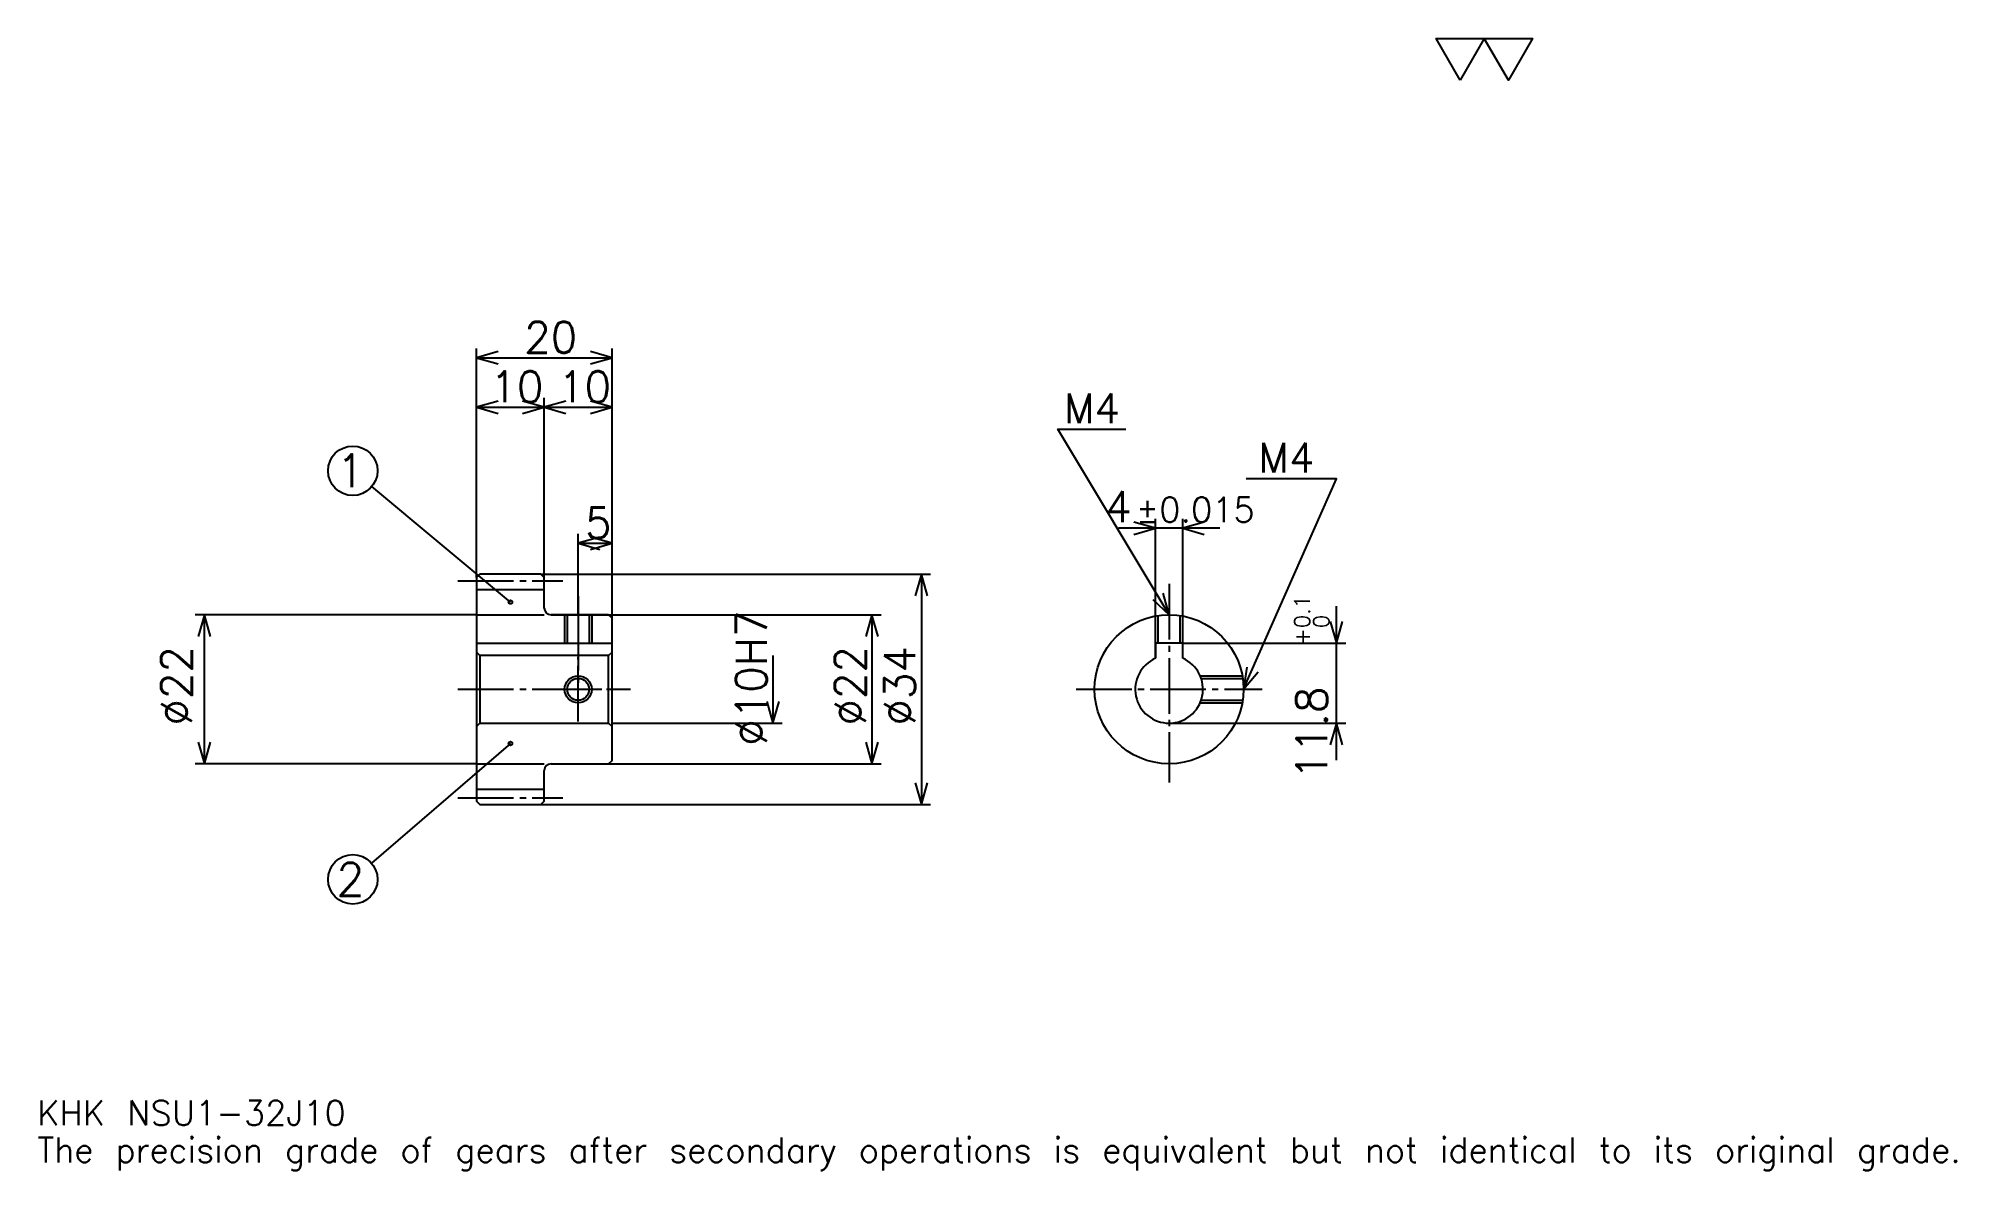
# Model space of a CAD drawing. Extents: x 9 to 292, y 3 to 171.
import ezdxf

# ---------------------------------------------------------------- set-up
doc = ezdxf.new("R2010")
doc.units = 0
doc.linetypes.add('DASHDOT', pattern=[10.95652, 8.217391, -0.913043, 0.913043, -0.913043])
doc.layers.get('0').update_dxf_attribs({"linetype": 'CONTINUOUS'})
doc.layers.add('DASHDOT', color=6, linetype='DASHDOT')
doc.styles.add('KANJI', font='TXT', dxfattribs={"bigfont": 'BIGFONT'})

msp = doc.modelspace()

# ---------------------------------------------------------------- linework, layer by layer
at = {"color": 5}
for p, q in [((73.956528, 91.41304), (73.956528, 124.73912)), ((93.956528, 91.41304), (93.956528, 124.73912)), ((73.956528, 123.36956), (93.956528, 123.36956)), ((83.956528, 91.41304), (83.956528, 117.434784)), ((73.956528, 116.065216), (83.956528, 116.065216)), ((83.956528, 116.065216), (93.956528, 116.065216)), ((78.956528, 87.28804), (58.501228, 104.335716)), ((174.17392, 81.213043), (174.17392, 99.565216)), ((178.17392, 81.213043), (178.17392, 99.565216)), ((88.956528, 91.41304), (88.956528, 97.347824)), ((183.652191, 98.195648), (168.695648, 98.195648)), ((88.956528, 95.978256), (93.956528, 95.978256)), ((73.956528, 90.91304), (73.956528, 91.41304)), ((83.456528, 91.41304), (93.956528, 91.41304)), ((83.956528, 90.91304), (83.956528, 91.41304)), ((88.956528, 85.41304), (88.956528, 91.41304)), ((88.956528, 85.41304), (88.956528, 91.41304)), ((93.956528, 91.41304), (140.978271, 91.41304)), ((93.956528, 84.91304), (93.956528, 91.41304)), ((139.608704, 91.41304), (139.608704, 57.41304)), ((73.956528, 85.41304), (32.413052, 85.41304)), ((33.782616, 63.41304), (33.782616, 85.41304)), ((84.956528, 85.41304), (93.956528, 85.41304)), ((93.956528, 85.41304), (133.67392, 85.41304)), ((132.304352, 85.41304), (132.304352, 63.41304)), ((200.869568, 63.93478), (200.869568, 86.691299)), ((117.695656, 79.41304), (117.695656, 69.41304)), ((178.17392, 81.213043), (202.239136, 81.213043)), ((93.956528, 69.41304), (119.065216, 69.41304)), ((176.17392, 69.41304), (202.239136, 69.41304)), ((78.956528, 66.41304), (58.461357, 48.737392)), ((73.956528, 63.41304), (32.413052, 63.41304)), ((84.956528, 63.41304), (93.956528, 63.41304)), ((93.956528, 63.41304), (133.67392, 63.41304)), ((83.456528, 57.41304), (93.956528, 57.41304)), ((93.956528, 57.41304), (140.978271, 57.41304))]:
    msp.add_line(p, q, dxfattribs=at)
at = {"color": 4}
for p, q in [((73.956528, 89.16304), (83.956528, 89.16304)), ((73.956528, 85.41304), (83.956528, 85.41304)), ((73.956528, 81.213043), (93.956528, 81.213043)), ((74.456528, 79.41304), (74.456528, 69.41304)), ((93.456528, 79.41304), (93.956528, 79.91304)), ((93.456528, 69.41304), (93.956528, 68.91304)), ((73.956528, 63.41304), (83.956528, 63.41304)), ((73.956528, 59.66304), (83.956528, 59.66304))]:
    msp.add_line(p, q, dxfattribs=at)
at = {"color": 7}
msp.add_lwpolyline([(219.130432, 164.347824), (215.569565, 170.520004), (229.813034, 170.520004), (226.252167, 164.347824), (222.691299, 170.520004), (219.130432, 164.347824)], dxfattribs=at)
at = {"color": 5}
for points in [[(77.152184, 124.282608), (73.956528, 123.36956), (77.152184, 122.456512)], [(90.76088, 122.456512), (93.956528, 123.36956), (90.76088, 124.282608)], [(77.152184, 116.978256), (73.956528, 116.065216), (77.152184, 115.152176)], [(80.76088, 115.152176), (83.956528, 116.065216), (80.76088, 116.978256)], [(87.152176, 116.978256), (83.956528, 116.065216), (87.152176, 115.152176)], [(90.76088, 115.152176), (93.956528, 116.065216), (90.76088, 116.978256)], [(176.17392, 85.41304), (159.739136, 112.804344), (169.782623, 112.804344)], [(187.17392, 74.41304), (200.869568, 105.5), (187.539124, 105.5)], [(170.978271, 97.282608), (174.17392, 98.195648), (170.978271, 99.108688)], [(181.369568, 99.108688), (178.17392, 98.195648), (181.369568, 97.282608)], [(92.152176, 96.891304), (88.956528, 95.978256), (92.152176, 95.065216)], [(90.76088, 95.065216), (93.956528, 95.978256), (90.76088, 96.891304)], [(140.521744, 88.217392), (139.608704, 91.41304), (138.695663, 88.217392)], [(173.746841, 87.683533), (176.17392, 85.41304), (175.312698, 88.623047)], [(34.69566, 82.217392), (33.782616, 85.41304), (32.869572, 82.217392)], [(133.217407, 82.217392), (132.304352, 85.41304), (131.391312, 82.217392)], [(199.956528, 84.408691), (200.869568, 81.213043), (201.782608, 84.408691)], [(187.626755, 77.705574), (187.17392, 74.41304), (189.297852, 76.969353)], [(116.782608, 72.608696), (117.695656, 69.41304), (118.608704, 72.608696)], [(201.782608, 66.217392), (200.869568, 69.41304), (199.956528, 66.217392)], [(32.869572, 66.608688), (33.782616, 63.41304), (34.69566, 66.608688)], [(131.391312, 66.608688), (132.304352, 63.41304), (133.217407, 66.608688)], [(138.695663, 60.608692), (139.608704, 57.41304), (140.521744, 60.608692)]]:
    msp.add_lwpolyline(points, dxfattribs=at)
at = {"color": 4}
for points in [[(83.956528, 86.41304), (83.956528, 90.91304), (83.456528, 91.41304), (74.456528, 91.41304), (73.956528, 90.91304), (73.956528, 68.91304)], [(84.956528, 63.41304), (93.456528, 63.41304), (93.956528, 63.91304), (93.956528, 84.91304), (93.456528, 85.41304), (84.956528, 85.41304)], [(86.956528, 85.41304), (86.956528, 81.213043)], [(87.336525, 85.41304), (87.336525, 81.213043)], [(90.57653, 85.41304), (90.57653, 81.213043)], [(90.956528, 85.41304), (90.956528, 81.213043)], [(174.17392, 78.995613), (174.17392, 85.229691)], [(174.553925, 81.213043), (174.553925, 85.293098)], [(177.793915, 81.213043), (177.793915, 85.293098)], [(178.17392, 78.995613), (178.17392, 85.229691)], [(73.956528, 68.91304), (74.456528, 69.41304), (93.456528, 69.41304), (93.456528, 79.41304), (74.456528, 79.41304), (73.956528, 79.91304)], [(178.17392, 78.995613), (178.17392, 81.213043), (174.17392, 81.213043), (174.17392, 78.995613)], [(180.7565, 76.41304), (186.99057, 76.41304)], [(180.904205, 76.033043), (187.053986, 76.033043)], [(180.7565, 72.41304), (186.99057, 72.41304)], [(180.904205, 72.793037), (187.053986, 72.793037)], [(73.956528, 68.91304), (73.956528, 57.91304), (74.456528, 57.41304), (83.456528, 57.41304), (83.956528, 57.91304), (83.956528, 62.41304)]]:
    msp.add_lwpolyline(points, dxfattribs=at)
at = {"color": 5}
for centre, radius in [((55.695656, 106.673904), 3.652174), ((78.956528, 87.28804), 0.273913), ((78.956528, 66.41304), 0.273913), ((55.695656, 46.352173), 3.652174)]:
    msp.add_circle(centre, radius, dxfattribs=at)
at = {"color": 4}
for centre, radius in [((176.17392, 74.41304), 11), ((88.956528, 74.41304), 1.62)]:
    msp.add_circle(centre, radius, dxfattribs=at)
at = {"color": 7}
msp.add_circle((88.956528, 74.41304), 2, dxfattribs=at)
at = {"color": 4}
for centre, radius, start, end in [((84.956528, 86.41304), 1, 180, 270), ((176.17392, 74.41304), 5, 113.57817801, 66.42182199), ((84.956528, 62.41304), 1, 90, 180)]:
    msp.add_arc(centre, radius, start, end, dxfattribs=at)
at = {"layer": 'DASHDOT', "color": 7}
for p, q in [((71.2174, 90.41304), (86.695656, 90.41304)), ((176.17392, 89.978256), (176.17392, 60.673912)), ((88.956528, 85.41304), (88.956528, 74.41304)), ((71.2174, 74.41304), (96.695656, 74.41304)), ((162.434784, 74.41304), (189.913055, 74.41304)), ((71.2174, 58.41304), (86.695656, 58.41304))]:
    msp.add_line(p, q, dxfattribs=at)
for points in [[(88.956528, 88.152168), (88.956528, 78.473907)], [(88.956528, 69.673912), (88.956528, 79.152168)], [(84.2174, 74.41304), (93.695656, 74.41304)]]:
    msp.add_lwpolyline(points, dxfattribs=at)

# ---------------------------------------------------------------- texts
at = {"color": 7, "style": 'KANJI'}
for s, height, p in [('20', 4.565217, (80.989136, 124.099991)), ('10', 4.565217, (75.989136, 116.795654)), ('10', 4.565217, (85.989136, 116.795654)), ('M4', 4.382609, (160.652191, 113.717392)), ('M4', 4.382609, (189.365219, 106.41304)), ('1', 4.869565, (53.260876, 104.239128)), ('4', 4.565217, (166.750397, 99.108688)), ('%%p0.015', 3.652174, (171.269409, 99.108688)), ('5', 4.565217, (89.972832, 96.708694)), ('2', 4.869565, (53.260876, 43.917389)), ('KHK NSU1-32J10', 3.652174, (9.130435, 10.043478)), ('The precision grade of gears after secondary operations is equivalent but not identical to its original grade.', 3.652174, (9.130435, 4.565217))]:
    msp.add_text(s, height=height, dxfattribs=at).set_placement(p)
for s, height, p in [('%%c10H7', 4.565217, (116.782608, 66.08152)), ('0.1', 2.282609, (196.943481, 83.432556)), ('0', 2.282609, (199.773926, 83.432556)), ('+', 2.282609, (196.943481, 80.876038)), ('%%c22', 4.565217, (31.956528, 69.048912)), ('%%c22', 4.565217, (131.391312, 69.048912)), ('%%c34', 4.565217, (138.695663, 69.048912)), ('11.8', 4.565217, (199.5, 61.115971))]:
    msp.add_text(s, height=height, rotation=90, dxfattribs=at).set_placement(p)

doc.saveas('drawing.dxf')
